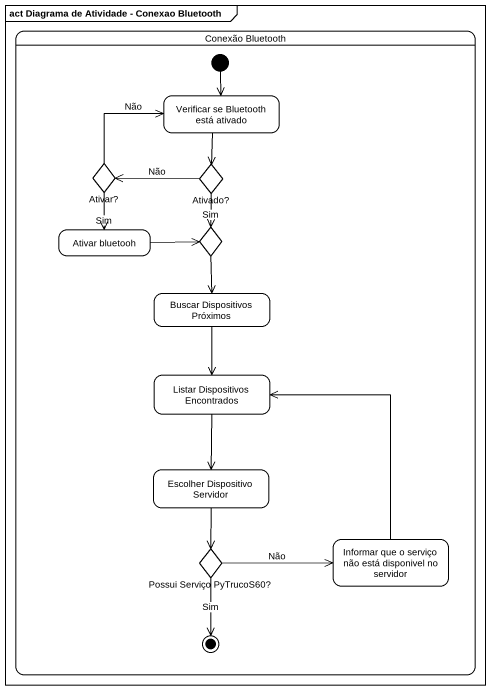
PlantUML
@startuml
mainframe act Diagrama de Atividade - Conexao Bluetooth
hide empty description
state "Conexão Bluetooth" as Conexão_Bluetooth #FFFFFF {
  state "Verificar se Bluetooth está ativado" as Verificar_se_Bluetooth_está
  state "Ativar?" as Ativar <<choice>>
  state "Ativado?" as Ativado <<choice>>
  state "Ativar bluetooh" as Ativar_bluetooh
  state choice1 <<choice>>
  state "Buscar Dispositivos Próximos" as Buscar_Dispositivos_Próximos
  state "Listar Dispositivos Encontrados" as Listar_Dispositivos
  state "Escolher Dispositivo Servidor" as Escolher_Dispositivo
  state "Possui Serviço PyTrucoS60?" as Possui_Serviço_PyTrucoS60 <<choice>>
  state "Informar que o serviço não está disponivel no servidor" as Informar_que_o_serviço_não
  [*] --> Verificar_se_Bluetooth_está
  Possui_Serviço_PyTrucoS60 --> [*] : Sim
}
Verificar_se_Bluetooth_está --> Ativado
Ativar -right-> Verificar_se_Bluetooth_está : Não
Ativar --> Ativar_bluetooh : Sim
Ativado -left-> Ativar : Não
Ativado --> choice1 : Sim
Ativar_bluetooh -right-> choice1
choice1 --> Buscar_Dispositivos_Próximos
Buscar_Dispositivos_Próximos --> Listar_Dispositivos
Listar_Dispositivos --> Escolher_Dispositivo
Escolher_Dispositivo --> Possui_Serviço_PyTrucoS60
Possui_Serviço_PyTrucoS60 -right-> Informar_que_o_serviço_não : Não
Informar_que_o_serviço_não -up-> Listar_Dispositivos
@enduml
